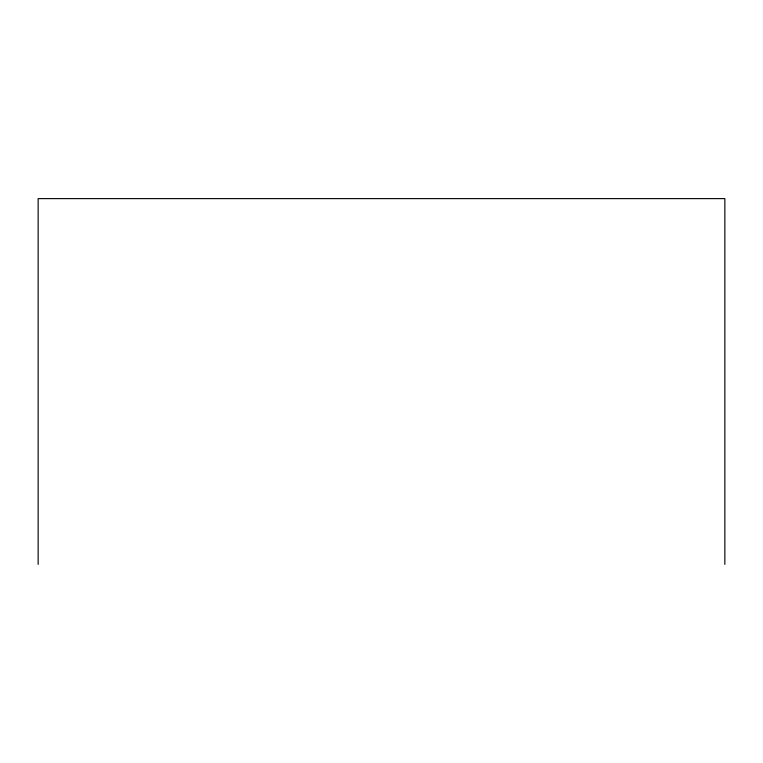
<?xml version="1.0" encoding="UTF-8"?>
<svg xmlns="http://www.w3.org/2000/svg" width="763" height="763" viewBox="0 0 763 763"><rect width="100%" height="100%" fill="white"/><g stroke="black" fill="none" stroke-linecap="round" stroke-linejoin="round"><path stroke-width="1.14" d="M724.85 564.382L724.85 198.618L38.15 198.618L38.15 564.382"/></g></svg>
